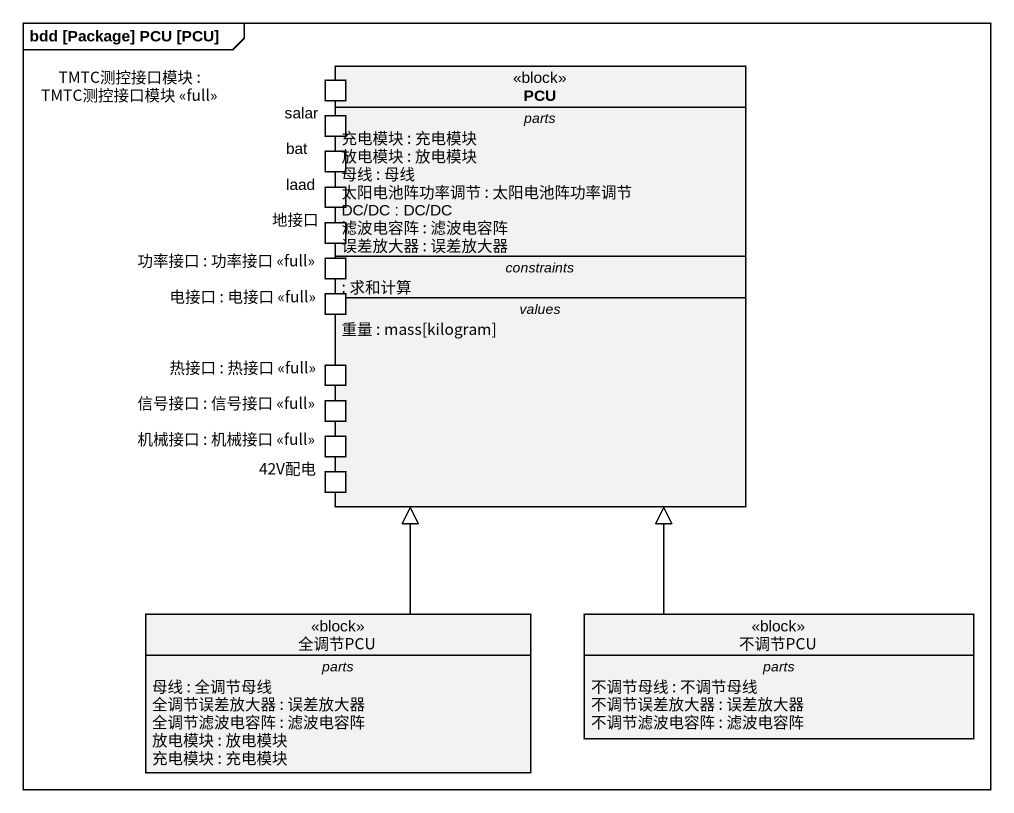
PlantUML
@startuml
mainframe bdd [Package] PCU [PCU]
hide circle
hide empty members
class PCU <<block>> {
  -- parts --
  充电模块 : 充电模块
  放电模块 : 放电模块
  母线 : 母线
  太阳电池阵功率调节 : 太阳电池阵功率调节
  DC/DC : DC/DC
  滤波电容阵 : 滤波电容阵
  误差放大器 : 误差放大器
  -- constraints --
  : 求和计算
  -- values --
  重量 : mass[kilogram]
  -- ports --
  TMTC测控接口模块 : TMTC测控接口模块 <<full>>
  salar
  bat
  laad
  地接口
  功率接口 : 功率接口 <<full>>
  电接口 : 电接口 <<full>>
  热接口 : 热接口 <<full>>
  信号接口 : 信号接口 <<full>>
  机械接口 : 机械接口 <<full>>
  42V配电
}
class 全调节PCU <<block>> {
  -- parts --
  母线 : 全调节母线
  全调节误差放大器 : 误差放大器
  全调节滤波电容阵 : 滤波电容阵
  放电模块 : 放电模块
  充电模块 : 充电模块
}
class 不调节PCU <<block>> {
  -- parts --
  不调节母线 : 不调节母线
  不调节误差放大器 : 误差放大器
  不调节滤波电容阵 : 滤波电容阵
}
全调节PCU -up-|> PCU
不调节PCU -up-|> PCU
@enduml
